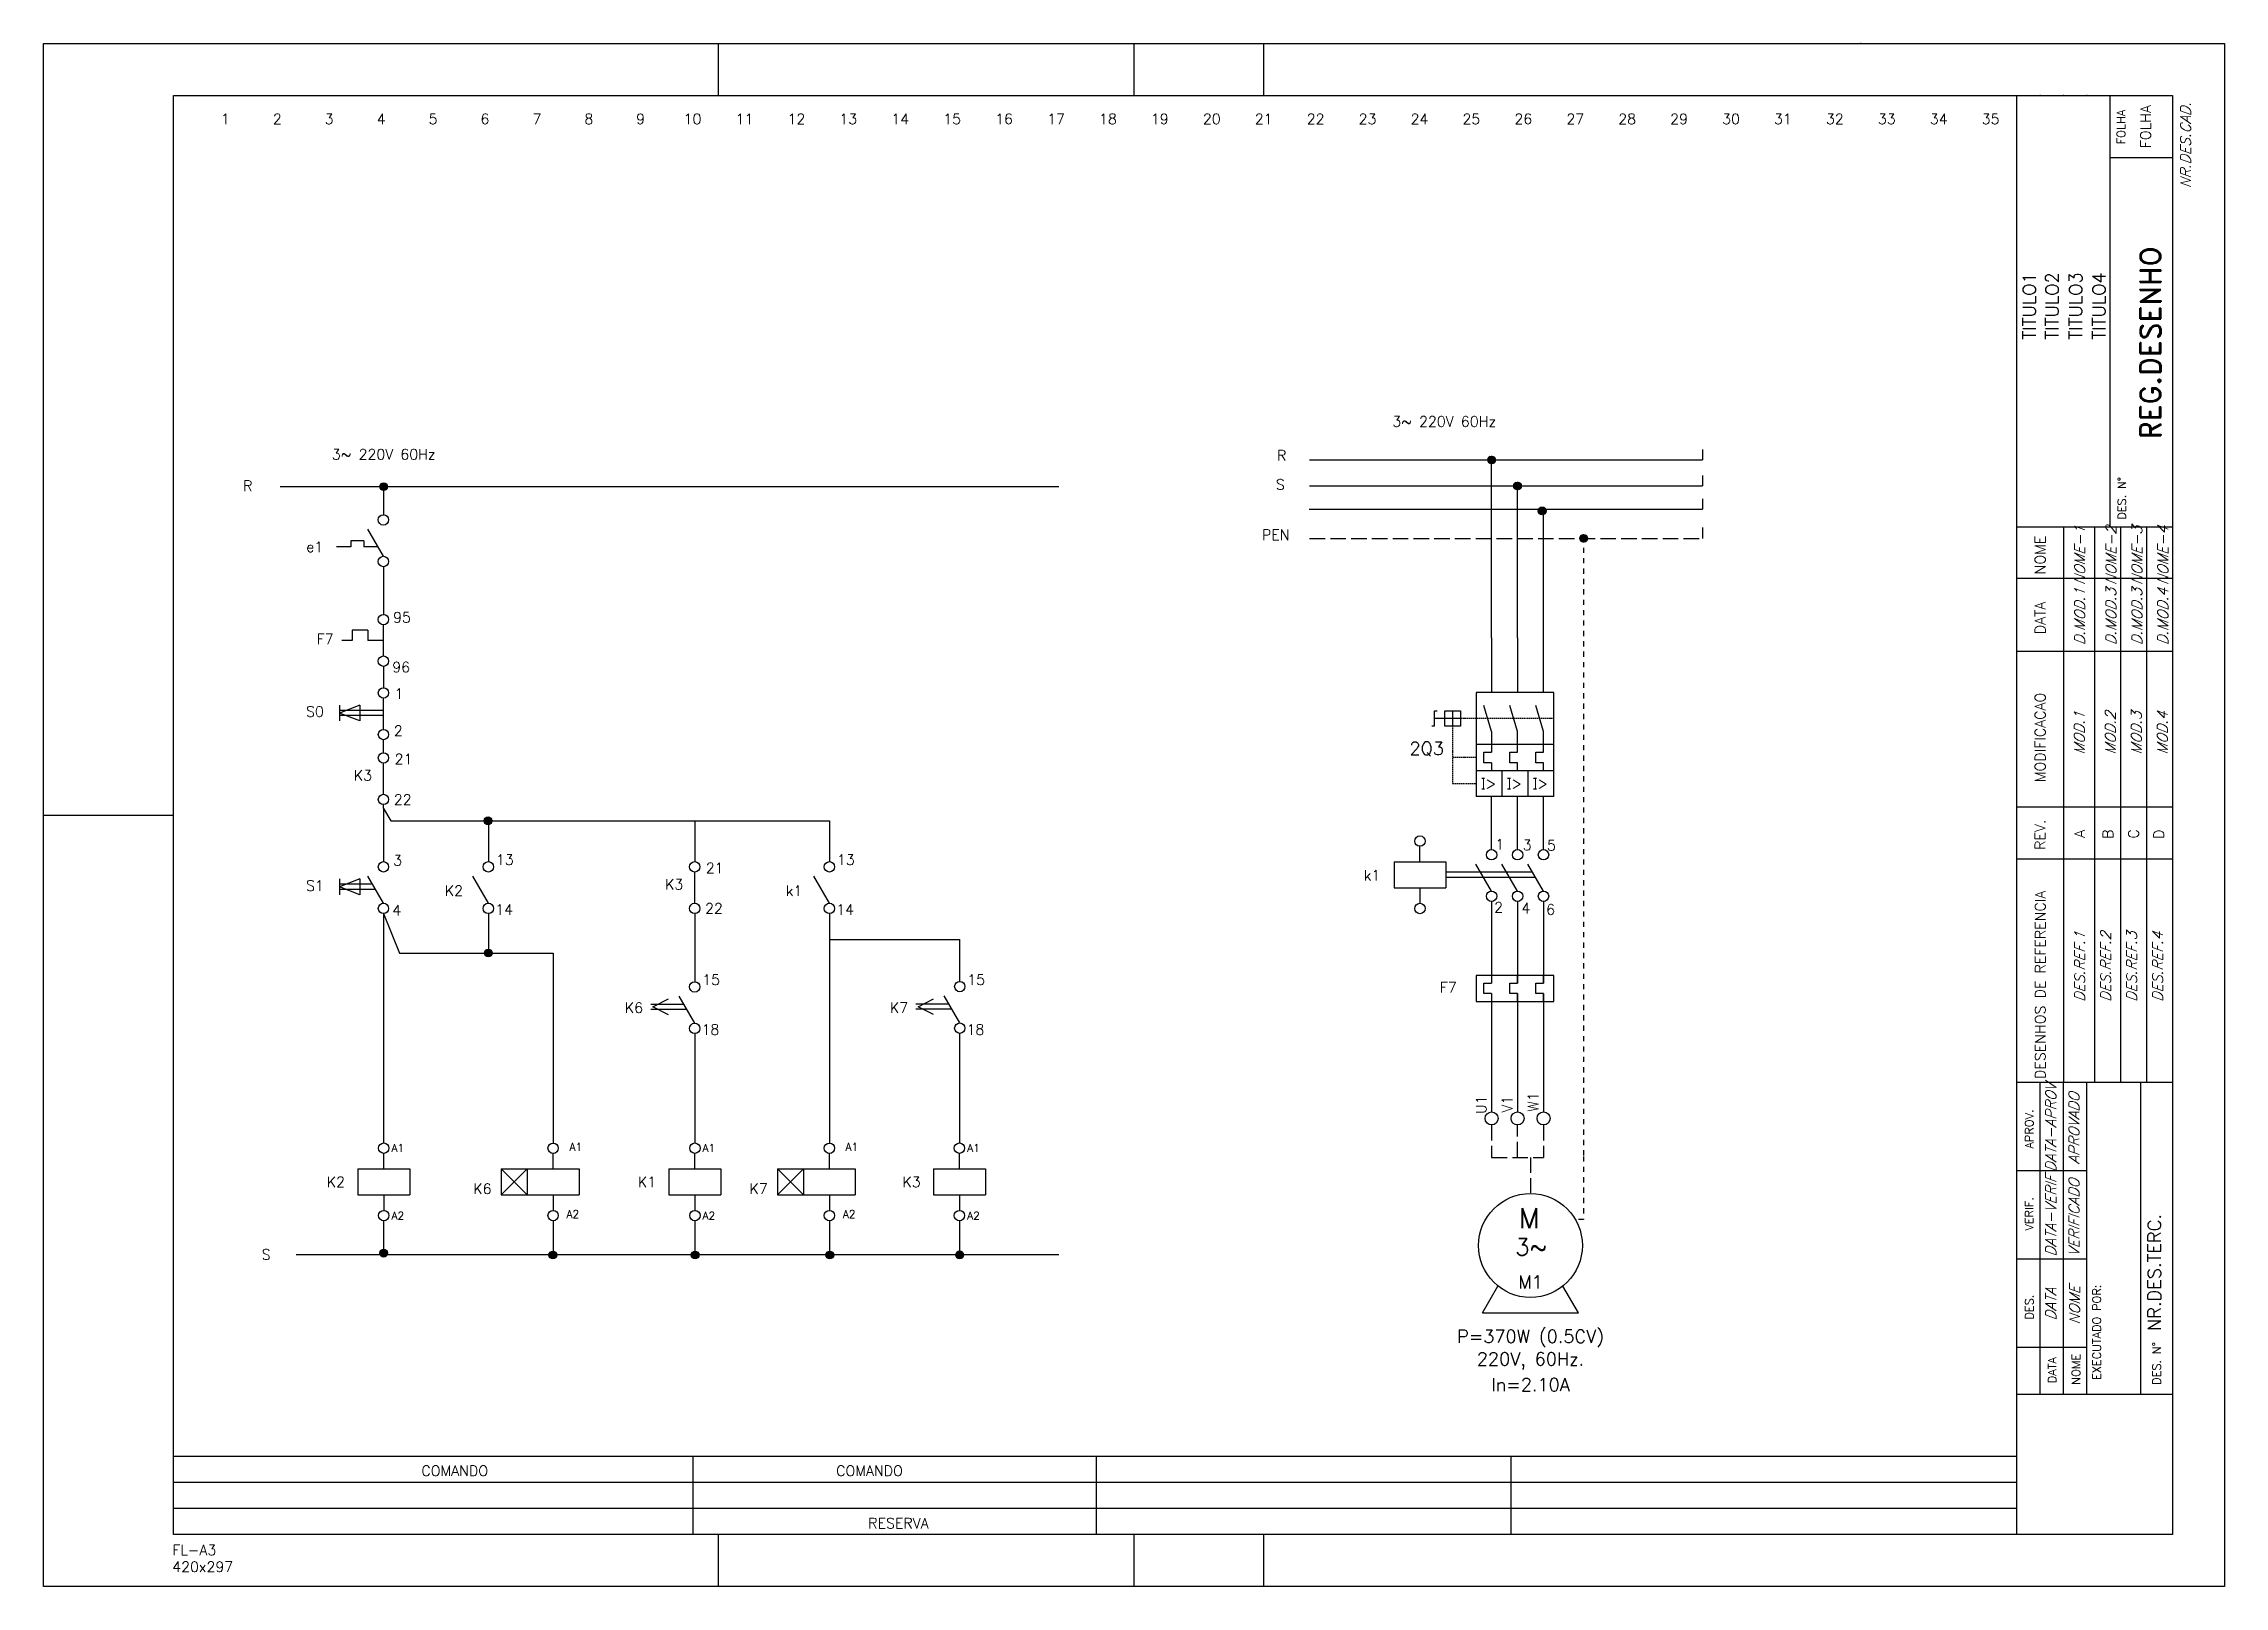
# Model space of a CAD drawing. Extents: x 0 to 420, y 5 to 302.
import ezdxf
from ezdxf.enums import TextEntityAlignment as Align

# ---------------------------------------------------------------- set-up
doc = ezdxf.new("R2010")
doc.units = 0
doc.header["$MEASUREMENT"] = 0
for name, pattern in [('HIDDEN', [0.375, 0.25, -0.125]), ('HIDDEN1', [2, 1, -1]), ('HIDDEN2', [4, 3, -1])]:
    doc.linetypes.add(name, pattern=pattern)
doc.layers.get('0').update_dxf_attribs({"color": 1, "linetype": 'CONTINUOUS'})
for name, color, linetype in [('BORNES', 1, 'CONTINUOUS'), ('CARIMBO', 7, 'CONTINUOUS'), ('CON', 1, 'CONTINUOUS'), ('DES', 7, 'CONTINUOUS'), ('FORCA', 1, 'CONTINUOUS'), ('GERAL', 1, 'CONTINUOUS'), ('HIDDEN1', 3, 'HIDDEN1'), ('SIM', 1, 'CONTINUOUS'), ('TEXTO', 6, 'CONTINUOUS'), ('WIDTH', 4, 'CONTINUOUS')]:
    doc.layers.add(name, color=color, linetype=linetype)
doc.styles.add('ROMAND', font='romand')
doc.styles.add('ROMANS', font='romans')

# ---------------------------------------------------------------- blocks, each defined once
blk = doc.blocks.new('*X6')
at = {"color": 0}
for p, q in [((55.16, -82.02), (55.88, -81.3)), ((55.17, -82.19), (56.04, -81.31)), ((55.2, -81.81), (55.66, -81.34)), ((55.21, -82.32), (56.18, -81.35)), ((55.27, -82.44), (56.3, -81.41)), ((55.34, -82.54), (56.4, -81.49)), ((55.43, -82.63), (56.49, -81.58)), ((55.54, -82.7), (56.56, -81.68)), ((55.66, -82.76), (56.61, -81.8)), ((55.8, -82.79), (56.65, -81.94)), ((55.97, -82.8), (56.65, -82.12)), ((56.21, -82.73), (56.59, -82.36))]:
    blk.add_line(p, q, dxfattribs=at)
blk = doc.blocks.new('CE')
at = {"layer": 'SIM'}
blk.add_circle((0, 0), 0.75, dxfattribs=at)
blk.add_blockref('*X6', (-55.91, 82.05), dxfattribs=at)
blk = doc.blocks.new('CNA')
at = {"layer": 'CON', "color": 4, "linetype": 'Continuous'}
blk.add_line((0, 2.01), (-3.01, 7.19), dxfattribs=at)
at = {"layer": 'CON', "linetype": 'Continuous'}
for centre in [(0, 9), (0, 1)]:
    blk.add_circle(centre, 1, dxfattribs=at)
at = {"color": 6, "style": 'ROMANS'}
for tag, p in [('CONTATO1', (1.46, 8.31)), ('CONTATO2', (1.46, 0.3))]:
    blk.add_attdef(tag, p, '', height=1.5, dxfattribs=at)
blk.add_attdef('POSICAO', text='', height=2, dxfattribs=at).set_placement((-3.19, 4.16), align=Align.RIGHT)
blk = doc.blocks.new('ME')
at = {"layer": 'SIM'}
for p, q in [((-6.9, -22.72), (-3.92, -17.54)), ((11.59, -22.72), (8.6, -17.54)), ((-6.9, -22.72), (11.59, -22.72))]:
    blk.add_line(p, q, dxfattribs=at)
blk.add_circle((2.34, -9.74), 10, dxfattribs=at)
at = {"layer": 'TEXTO', "style": 'ROMANS'}
for tag, p in [('POTENCIA', (2.33, -5.97)), ('TENSAO', (2.1, -10.35)), ('CORRENTE', (2.33, -14.73))]:
    blk.add_attdef(tag, text='', height=2, dxfattribs=at).set_placement(p, align=Align.CENTER)
blk = doc.blocks.new('CATE')
at = {"layer": 'CON'}
for p, q in [((-2.09, 5.63), (-8.47, 5.63)), ((-1.52, 4.63), (-8.47, 4.63)), ((-8.03, 5.14), (-5.05, 6.68)), ((-5.05, 3.61), (-8.03, 5.14))]:
    blk.add_line(p, q, dxfattribs=at)
at = {"layer": 'CON', "color": 4}
blk.add_line((0, 2.01), (-3, 7.2), dxfattribs=at)
at = {"layer": 'CON'}
for centre in [(0, 9), (0, 1)]:
    blk.add_circle(centre, 1, dxfattribs=at)
at = {"color": 6, "style": 'ROMANS'}
for tag, p in [('CONTATO1', (1.46, 8.31)), ('CONTATO2', (1.46, 0.3))]:
    blk.add_attdef(tag, p, '', height=1.5, dxfattribs=at)
blk.add_attdef('POSICAO', text='', height=2, dxfattribs=at).set_placement((-9.14, 4.16), align=Align.RIGHT)

msp = doc.modelspace()

# ---------------------------------------------------------------- linework, layer by layer
at = {"color": 2}
for p, q in [((319.52, 223.85), (319.52, 221.85)), ((319.52, 218.85), (319.52, 216.85)), ((319.52, 214.36), (319.52, 212.36)), ((319.48, 208.75), (319.48, 206.75)), ((319.52, 208.85), (319.52, 206.85))]:
    msp.add_line(p, q, dxfattribs=at)
at = {"linetype": 'Continuous'}
for p in [(384.5, 292), (389, 292), (393.5, 292)]:
    msp.add_point(p, dxfattribs=at)
at = {"layer": 'BORNES', "color": 1}
for centre in [(278.87, 95.08), (283.87, 95.08), (283.87, 95.08), (288.87, 95.08), (288.87, 95.08)]:
    msp.add_circle(centre, 1.25, dxfattribs=at)
at = {"layer": 'CARIMBO', "color": 4}
for p, q in [((380, 15), (380, 292)), ((398, 209), (398, 292)), ((398, 280.08), (410, 280.08)), ((380, 209), (410, 209)), ((389, 209), (389, 102)), ((410, 199), (380, 199)), ((410, 185), (380, 185)), ((410, 185), (380, 185)), ((410, 155), (380, 155)), ((410, 145), (380, 145)), ((410, 102), (380, 102)), ((384.5, 42), (384.5, 102)), ((393.5, 42), (393.5, 102)), ((403.9, 42), (403.9, 102)), ((380, 42), (410, 42))]:
    msp.add_line(p, q, dxfattribs=at)
at = {"layer": 'CARIMBO', "color": 7}
for p, q in [((395, 209), (395, 102)), ((400, 209), (400, 102)), ((405, 209), (405, 102)), ((389, 42), (389, 102))]:
    msp.add_line(p, q, dxfattribs=at)
at = {"layer": 'CON'}
for p, q in [((61.65, 206.29), (59.15, 206.29)), ((59.15, 206.29), (59.15, 205.11)), ((61.65, 206.29), (61.65, 205.11)), ((59.15, 205.11), (56.43, 205.11)), ((64.39, 205.11), (61.65, 205.11)), ((57, 174.65), (57, 171.62)), ((60.93, 174.65), (57, 173.13)), ((65.45, 173.63), (57, 173.63)), ((60.93, 171.62), (57, 173.13)), ((65.45, 172.63), (57, 172.63)), ((60.93, 174.65), (60.93, 171.62)), ((265.08, 144.49), (265.08, 147.48)), ((260.08, 144.49), (270.08, 144.49)), ((260.08, 144.49), (260.08, 139.49)), ((270.08, 144.49), (270.08, 139.49)), ((57, 141.18), (57, 138.15)), ((60.93, 141.18), (57, 139.67)), ((63.35, 140.16), (57, 140.16)), ((60.93, 138.15), (57, 139.67)), ((63.93, 139.16), (57, 139.16)), ((60.93, 141.18), (60.93, 138.15)), ((260.08, 139.49), (270.08, 139.49)), ((265.08, 139.49), (265.08, 136.5)), ((286.77, 142.49), (270.08, 142.49)), ((287.33, 141.49), (270.08, 141.49))]:
    msp.add_line(p, q, dxfattribs=at)
at = {"layer": 'CON', "color": 4}
for p, q in [((65.43, 203.3), (62.43, 208.5)), ((65.45, 169.96), (65.45, 175.96)), ((65.45, 157.46), (65.45, 163.46)), ((278.86, 138.86), (275.86, 144.04)), ((65.45, 136.53), (62.44, 141.72)), ((85.65, 136.53), (82.64, 141.72)), ((125.39, 136.52), (125.39, 142.5)), ((151.33, 136.53), (148.32, 141.72))]:
    msp.add_line(p, q, dxfattribs=at)
at = {"layer": 'CON'}
for centre in [(65.43, 210.3), (65.43, 202.3), (65.45, 176.99), (65.45, 168.99), (65.45, 164.49), (65.45, 156.49), (265.08, 148.48), (65.45, 143.52), (85.65, 143.52), (125.39, 143.52), (151.33, 143.52), (278.87, 145.85), (278.87, 137.85), (65.45, 135.52), (85.65, 135.52), (125.39, 135.52), (151.33, 135.52), (265.08, 135.5)]:
    msp.add_circle(centre, 1, dxfattribs=at)
at = {"layer": 'DES'}
for p, q in [((0, 5), (0, 302)), ((0, 5), (0, 302)), ((0, 302), (420, 302)), ((130, 292), (130, 302)), ((210, 292), (210, 302)), ((235, 292), (235, 302)), ((420, 302), (420, 5)), ((195.53, 216.7), (45.56, 216.7)), ((65.47, 216.7), (65.47, 211.3)), ((243.82, 216.85), (319.52, 216.85)), ((243.74, 212.36), (319.52, 212.36)), ((288.87, 177.09), (288.87, 212.36)), ((65.47, 201.31), (65.47, 192.18)), ((65.47, 192.18), (65.47, 192.11)), ((278.87, 187.58), (278.87, 177.09)), ((283.87, 187.58), (283.87, 177.09)), ((65.47, 182.18), (65.47, 177.99)), ((65.45, 165.49), (65.45, 167.99)), ((65.47, 154.74), (65.47, 155.49)), ((288.87, 146.85), (288.87, 157.07)), ((0, 153.5), (25, 153.5)), ((65.47, 154.74), (66.84, 152.36)), ((65.47, 154.74), (65.47, 144.52)), ((66.84, 152.36), (85.65, 152.36)), ((85.6, 152.38), (125.39, 152.38)), ((85.65, 152.36), (85.65, 144.52)), ((125.39, 152.38), (125.39, 144.52)), ((125.39, 152.38), (151.33, 152.38)), ((151.33, 152.38), (151.33, 144.52)), ((65.47, 134.52), (65.47, 90.35)), ((65.47, 134.52), (68.51, 126.92)), ((85.65, 134.52), (85.65, 126.92)), ((125.39, 134.52), (125.39, 121.42)), ((151.33, 134.52), (151.33, 90.35)), ((288.87, 136.85), (288.87, 121.12)), ((68.51, 126.92), (85.65, 126.92)), ((85.65, 126.92), (98.13, 126.92)), ((98.13, 126.92), (98.13, 91.67)), ((151.33, 129.54), (176.42, 129.54)), ((176.42, 129.54), (176.42, 121.42)), ((278.91, 127.94), (278.87, 127.94)), ((288.87, 119.12), (288.87, 96.33)), ((125.39, 111.43), (125.39, 90.35)), ((176.42, 111.42), (176.42, 90.35)), ((98.13, 91.67), (98.13, 90.35)), ((151.33, 91.67), (151.33, 90.35)), ((65.47, 75.37), (65.47, 69.12)), ((98.13, 75.37), (98.13, 68.81)), ((125.39, 75.37), (125.39, 68.81)), ((151.33, 75.37), (151.33, 68.81)), ((176.42, 75.37), (176.42, 68.81)), ((195.53, 68.81), (48.62, 68.81)), ((380, 30), (25, 30)), ((125.06, 30), (125.06, 15)), ((202.71, 30), (202.71, 15)), ((282.6, 30), (282.6, 15)), ((380, 25), (25, 25)), ((380, 20), (25, 20)), ((130, 5), (130, 15)), ((210, 5), (210, 15)), ((235, 5), (235, 15)), ((420, 5), (0, 5))]:
    msp.add_line(p, q, dxfattribs=at)
at = {"layer": 'DES', "color": 7}
for p, q in [((243.82, 221.85), (319.52, 221.85)), ((278.87, 187.58), (278.87, 221.85)), ((283.87, 187.58), (283.87, 216.85)), ((278.87, 146.85), (278.87, 157.07)), ((283.87, 146.84), (283.87, 157.07)), ((278.87, 136.85), (278.87, 121.12)), ((283.87, 136.85), (283.87, 121.12)), ((278.87, 119.12), (278.87, 96.33)), ((283.87, 119.12), (283.87, 96.33))]:
    msp.add_line(p, q, dxfattribs=at)
at = {"layer": 'DES', "color": 1}
for p, q in [((290.87, 177.07), (275.87, 177.07)), ((275.87, 177.07), (275.87, 157.07)), ((290.87, 157.07), (290.87, 177.07)), ((267.87, 170.57), (267.87, 173.57)), ((267.87, 173.57), (268.37, 173.57)), ((269.87, 173.57), (272.87, 173.57)), ((269.87, 170.57), (269.87, 173.57)), ((271.37, 173.57), (271.37, 170.57)), ((272.87, 173.57), (272.87, 170.57)), ((267.87, 170.57), (267.37, 170.57)), ((269.87, 172.07), (267.87, 172.07)), ((272.87, 172.07), (269.87, 172.07)), ((272.87, 170.57), (269.87, 170.57)), ((278.87, 169.57), (278.87, 165.57)), ((283.87, 165.57), (283.87, 169.57)), ((288.87, 165.57), (288.87, 169.57)), ((290.87, 167.07), (275.87, 167.07)), ((277.37, 165.57), (278.87, 165.57)), ((277.37, 163.57), (277.37, 165.57)), ((282.37, 163.57), (282.37, 165.57)), ((282.37, 165.57), (283.87, 165.57)), ((287.37, 163.57), (287.37, 165.57)), ((287.37, 165.57), (288.87, 165.57)), ((275.87, 162.07), (290.87, 162.07)), ((276.96, 160.58), (277.5, 160.58)), ((278.87, 163.57), (277.37, 163.57)), ((278.87, 163.57), (278.87, 162.07)), ((280.87, 162.07), (280.87, 157.07)), ((281.94, 160.58), (282.48, 160.58)), ((283.87, 163.57), (282.37, 163.57)), ((283.87, 162.07), (283.87, 163.57)), ((285.87, 162.07), (285.87, 157.07)), ((286.97, 160.58), (287.49, 160.58)), ((288.87, 163.57), (287.37, 163.57)), ((288.87, 162.07), (288.87, 163.57)), ((290.87, 157.07), (275.87, 157.07)), ((276.96, 158.56), (277.5, 158.56)), ((281.94, 158.56), (282.48, 158.56)), ((286.97, 158.56), (287.49, 158.56)), ((290.87, 122.62), (275.87, 122.62)), ((275.87, 122.62), (275.87, 117.62)), ((278.87, 122.62), (278.87, 121.12)), ((283.87, 121.12), (283.87, 122.62)), ((288.87, 121.12), (288.87, 122.62)), ((290.87, 117.62), (290.87, 122.62)), ((275.87, 117.62), (290.87, 117.62)), ((277.37, 121.12), (278.87, 121.12)), ((277.37, 119.12), (277.37, 121.12)), ((278.87, 119.12), (277.37, 119.12)), ((278.87, 119.12), (278.87, 117.62)), ((282.37, 119.12), (282.37, 121.12)), ((282.37, 121.12), (283.87, 121.12)), ((283.87, 119.12), (282.37, 119.12)), ((283.87, 117.62), (283.87, 119.12)), ((287.37, 119.12), (287.37, 121.12)), ((287.37, 121.12), (288.87, 121.12)), ((288.87, 119.12), (287.37, 119.12)), ((288.87, 117.62), (288.87, 119.12))]:
    msp.add_line(p, q, dxfattribs=at)
at = {"layer": 'DES', "color": 1, "linetype": 'HIDDEN'}
for p, q in [((271.37, 170.57), (271.37, 159.57)), ((290.87, 172.07), (272.87, 172.07)), ((275.87, 164.57), (271.37, 164.57)), ((271.37, 159.57), (275.87, 159.57))]:
    msp.add_line(p, q, dxfattribs=at)
at = {"layer": 'HIDDEN1', "color": 3, "linetype": 'HIDDEN2'}
for p, q in [((243.82, 206.75), (319.52, 206.75)), ((278.87, 93.83), (278.87, 87.58)), ((283.87, 87.58), (283.87, 93.83)), ((288.87, 93.83), (288.87, 87.58)), ((278.87, 87.58), (288.87, 87.58)), ((286.37, 87.58), (286.37, 80.78))]:
    msp.add_line(p, q, dxfattribs=at)
at = {"layer": 'HIDDEN1'}
for p, q in [((296.6, 206.95), (296.6, 87.78)), ((296.6, 87.78), (296.6, 75.61)), ((296.6, 75.61), (295.02, 75.61))]:
    msp.add_line(p, q, dxfattribs=at)
at = {"layer": 'SIM'}
for p, q in [((59.44, 189.09), (59.44, 187.09)), ((62.44, 189.09), (59.44, 189.09)), ((62.44, 189.09), (62.44, 187.09)), ((59.44, 187.09), (57.44, 187.09)), ((65.44, 187.09), (62.44, 187.09)), ((65.51, 85.36), (65.51, 88.36)), ((98.13, 85.36), (98.13, 88.39)), ((125.44, 85.36), (125.44, 88.36)), ((151.33, 85.36), (151.33, 88.39)), ((176.38, 85.36), (176.38, 88.36)), ((60.51, 85.36), (60.51, 80.36)), ((60.51, 85.36), (70.51, 85.36)), ((70.51, 85.36), (70.51, 80.36)), ((88.13, 85.36), (103.13, 85.36)), ((93.13, 85.36), (88.13, 80.36)), ((88.13, 85.36), (93.13, 80.36)), ((88.13, 85.36), (88.13, 80.36)), ((93.13, 85.36), (93.13, 80.36)), ((103.13, 85.36), (103.13, 80.36)), ((120.44, 85.36), (120.44, 80.36)), ((120.44, 85.36), (130.44, 85.36)), ((130.44, 85.36), (130.44, 80.36)), ((141.33, 85.36), (156.33, 85.36)), ((146.33, 85.36), (141.33, 80.36)), ((141.33, 85.36), (146.33, 80.36)), ((141.33, 85.36), (141.33, 80.36)), ((146.33, 85.36), (146.33, 80.36)), ((156.33, 85.36), (156.33, 80.36)), ((171.38, 85.36), (171.38, 80.36)), ((171.38, 85.36), (181.38, 85.36)), ((181.38, 85.36), (181.38, 80.36)), ((60.51, 80.36), (70.51, 80.36)), ((65.51, 80.36), (65.51, 77.37)), ((88.13, 80.36), (103.13, 80.36)), ((98.13, 80.36), (98.13, 77.37)), ((120.44, 80.36), (130.44, 80.36)), ((125.44, 80.36), (125.44, 77.37)), ((141.33, 80.36), (156.33, 80.36)), ((151.33, 80.36), (151.33, 77.37)), ((171.38, 80.36), (181.38, 80.36)), ((176.38, 80.36), (176.38, 77.37))]:
    msp.add_line(p, q, dxfattribs=at)
at = {"layer": 'SIM', "color": 4}
msp.add_line((65.44, 184.12), (65.43, 190.11), dxfattribs=at)
at = {"layer": 'SIM'}
for centre in [(65.44, 191.11), (65.44, 183.11), (65.51, 89.36), (98.13, 89.35), (125.44, 89.36), (151.33, 89.35), (176.38, 89.36), (65.51, 76.37), (98.13, 76.37), (125.44, 76.37), (151.33, 76.37), (176.38, 76.37)]:
    msp.add_circle(centre, 1, dxfattribs=at)
at = {"layer": 'TEXTO'}
msp.add_point((350, 302), dxfattribs=at)
at = {"layer": 'WIDTH'}
for p, q in [((25, 292), (410, 292)), ((25, 15), (25, 292)), ((410, 292), (410, 15)), ((125.39, 142.5), (125.39, 142.52)), ((410, 15), (25, 15))]:
    msp.add_line(p, q, dxfattribs=at)
at = {"layer": 'WIDTH', "color": 4}
for p, q in [((278.87, 169.57), (277.37, 174.57)), ((283.87, 169.57), (282.37, 174.57)), ((288.87, 169.57), (287.37, 174.57)), ((393.5, 85), (380, 85)), ((393.5, 68), (380, 68)), ((393.5, 51), (380, 51))]:
    msp.add_line(p, q, dxfattribs=at)

# ---------------------------------------------------------------- block references
for p in [(125.39, 111.41), (176.45, 111.46)]:
    msp.add_blockref('CATE', p)
at = {"layer": 'CON'}
for p in [(283.87, 136.85), (288.87, 136.85)]:
    msp.add_blockref('CNA', p, dxfattribs=at)
at = {"layer": 'FORCA'}
msp.add_blockref('ME', (284.01, 80.36), dxfattribs=at)
at = {"layer": 'GERAL'}
for p in [(278.87, 221.85), (283.87, 216.85), (288.61, 212.04), (296.6, 206.75)]:
    msp.add_blockref('CE', p, dxfattribs=at)
for p, rotation in [((65.49, 216.7), 224.9999999999997), ((85.6, 152.38), 224.9999999999996), ((85.65, 126.92), 224.9999999999997), ((65.49, 69.15), 224.9999999999997), ((98.08, 68.8), 224.9999999999997), ((125.47, 68.8), 224.9999999999996), ((151.41, 68.8), 224.9999999999996), ((176.42, 68.81), 225)]:
    msp.add_blockref('CE', p, dxfattribs=dict(at, rotation=rotation))

# ---------------------------------------------------------------- texts
at = {"color": 6, "style": 'ROMANS'}
for tag, p in [('A1', (66.97, 88.64)), ('A1', (101.25, 88.86)), ('A1', (126.9, 88.64)), ('A1', (154.45, 88.86)), ('A1', (177.84, 88.64)), ('A2', (66.97, 75.62)), ('A2', (100.73, 75.91)), ('A2', (126.9, 75.62)), ('A2', (153.94, 75.91)), ('A2', (177.84, 75.62))]:
    msp.add_attdef(tag, p, '', height=1.5, dxfattribs=at)
at = {"layer": 'CARIMBO', "color": 6, "style": 'ROMANS'}
for s, p in [('FOLHA', (400.1, 285.94)), ('DES. N%%D', (400.25, 214.46)), ('APROV.', (382.41, 93.05)), ('VERIF.', (382.4, 76.71)), ('DES.', (382.42, 58.75)), ('EXECUTADO POR:', (395.41, 53.91)), ('DES. N%%D', (406.94, 47.91)), ('DATA', (386.83, 46.62)), ('NOME', (391.42, 46.79))]:
    msp.add_text(s, height=1.6, rotation=90, dxfattribs=at).set_placement(p, align=Align.MIDDLE)
for s, p in [('MODIFICACAO', (385.52, 159.82)), ('REV.', (385.5, 146.79)), ('A', (393.13, 149.11)), ('B', (398.56, 148.88)), ('C', (403.51, 148.95)), ('D', (408.37, 148.88)), ('DESENHOS DE REFERENCIA', (385.53, 102.67))]:
    msp.add_text(s, height=2, rotation=90, dxfattribs=at).set_placement(p)
msp.add_attdef('FOLHA', text='', height=2, rotation=90, dxfattribs=at).set_placement((405.83, 286.03), align=Align.CENTER)
at = {"layer": 'CARIMBO', "color": 6, "style": 'ROMANS', "oblique": 20}
msp.add_attdef('NR.DES.CAD.', text='', height=2, rotation=90, dxfattribs=at).set_placement((413.53, 290.68), align=Align.RIGHT)
at = {"layer": 'CARIMBO', "color": 4, "style": 'ROMAND'}
msp.add_attdef('REG.DESENHO', text='', height=4, rotation=90, dxfattribs=at).set_placement((407.75, 244.4), align=Align.CENTER)
at = {"layer": 'CARIMBO', "color": 1, "style": 'ROMANS'}
for tag, p in [('TITULO1', (383.66, 251.49)), ('TITULO2', (388.08, 251.49)), ('TITULO3', (392.6, 251.49)), ('TITULO4', (397.09, 251.49))]:
    msp.add_attdef(tag, text='', height=2.5, rotation=90, dxfattribs=at).set_placement(p, align=Align.CENTER)
at = {"layer": 'CARIMBO', "color": 6, "style": 'ROMANS', "oblique": 20}
for tag, p in [('MOD.1', (393.06, 169.27)), ('MOD.2', (399.06, 169.27)), ('MOD.3', (404.06, 169.27)), ('MOD.4', (409.06, 169.27)), ('DES.REF.1', (393.15, 124.26)), ('DES.REF.2', (398.15, 124.26)), ('DES.REF.3', (403.15, 124.26)), ('DES.REF.4', (408.15, 124.26)), ('DATA-APROV', (387.58, 93.28)), ('APROVADO', (392.04, 93.15)), ('DATA-VERIF', (387.58, 76.33)), ('VERIFICADO', (392.04, 75.99)), ('NOME', (392.14, 59.13)), ('DATA', (387.58, 59.31))]:
    msp.add_attdef(tag, text='', height=2, rotation=90, dxfattribs=at).set_placement(p, align=Align.CENTER)
at = {"layer": 'CARIMBO', "color": 1, "style": 'ROMANS'}
msp.add_attdef('NR.DES.TERC.', (407.75, 54.19), '', height=2.5, rotation=90, dxfattribs=at)
at = {"layer": 'DES', "color": 1, "style": 'ROMANS'}
for p in [(278.37, 159.57), (283.37, 159.57), (288.37, 159.57)]:
    msp.add_text('I>', height=2, dxfattribs=at).set_placement(p, align=Align.MIDDLE)
at = {"layer": 'TEXTO', "style": 'ROMANS'}
for s, p in [('1', (35, 287.5)), ('2', (45, 287.5)), ('3', (55, 287.5)), ('4', (65, 287.5)), ('5', (75, 287.5)), ('6', (85, 287.5)), ('7', (95, 287.5)), ('8', (105, 287.5)), ('9', (114.98, 287.5)), ('10', (124.98, 287.5)), ('11', (134.98, 287.5)), ('12', (144.98, 287.5)), ('13', (154.98, 287.5)), ('14', (164.98, 287.5)), ('15', (174.98, 287.5)), ('16', (184.98, 287.5)), ('17', (194.98, 287.5)), ('18', (204.98, 287.5)), ('19', (214.98, 287.5)), ('20', (224.98, 287.5)), ('21', (234.98, 287.5)), ('22', (244.98, 287.5)), ('23', (254.98, 287.5)), ('24', (264.98, 287.5)), ('25', (274.98, 287.5)), ('26', (284.98, 287.5)), ('27', (294.98, 287.5)), ('28', (304.98, 287.5)), ('29', (314.98, 287.5)), ('30', (324.98, 287.5)), ('31', (334.98, 287.5)), ('32', (344.98, 287.5)), ('33', (354.98, 287.5)), ('34', (364.98, 287.5)), ('35', (374.98, 287.5))]:
    msp.add_text(s, height=2, dxfattribs=at).set_placement(p, align=Align.MIDDLE)
for s, p in [('3~ 220V 60Hz', (269.74, 228.26)), ('3~ 220V 60Hz', (65.5, 221.93)), ('R', (39.33, 215.87)), ('e1', (52.21, 204.12)), ('F7', (54.22, 186.37)), ('S', (42.86, 67.9)), ('COMANDO', (79.18, 26.26)), ('COMANDO', (159.06, 26.26)), ('RESERVA', (164.64, 16.16))]:
    msp.add_text(s, height=2, dxfattribs=at).set_placement(p, align=Align.CENTER)
at = {"layer": 'TEXTO', "color": 6, "style": 'ROMANS'}
for s, height, p in [('R', 2, (237.55, 221.72)), ('S', 2, (237.31, 216.14)), ('PEN', 2, (234.64, 206.44)), ('2Q3', 2.5, (263.05, 165.06)), ('1', 2, (279.59, 146.85)), ('3', 2, (284.87, 146.73)), ('5', 2, (289.54, 146.65)), ('k1', 2, (254.26, 140.91)), ('2', 2, (279.37, 134.73)), ('4', 2, (284.62, 134.56)), ('6', 2, (289.38, 134.31)), ('F7', 2, (268.89, 119.33)), ('M', 3.9, (284.12, 73.93)), ('3~', 3.25, (283.4, 68.71))]:
    msp.add_text(s, height=height, dxfattribs=at).set_placement(p)
for s, p in [('NOME', (385.52, 199.81)), ('DATA', (385.52, 188.31))]:
    msp.add_text(s, height=2, rotation=90, dxfattribs=at).set_placement(p)
at = {"layer": 'TEXTO', "style": 'ROMANS'}
for s, p in [('95', (67.29, 190.56)), ('96', (67.15, 180.97)), ('1', (67.59, 175.87)), ('S0', (50.54, 172.42)), ('2', (67.45, 168.71)), ('21', (67.59, 163.27)), ('K3', (59.74, 160.12)), ('22', (67.45, 155.47)), ('3', (67.31, 143.75)), ('13', (87.11, 143.89)), ('21', (127.53, 142.3)), ('13', (152.79, 143.89)), ('S1', (50.54, 138.89)), ('K2', (77.27, 137.92)), ('K3', (119.68, 139.15)), ('k1', (142.95, 137.92)), ('4', (67.16, 134.16)), ('14', (86.97, 134.3)), ('22', (127.39, 134.51)), ('14', (152.65, 134.3)), ('15', (126.85, 120.79)), ('15', (177.88, 120.79)), ('K6', (111.94, 115.4)), ('K7', (162.99, 115.41)), ('18', (126.71, 111.2)), ('18', (177.73, 111.2)), ('K2', (54.53, 81.87)), ('K6', (82.74, 80.55)), ('K1', (114.46, 81.87)), ('K7', (135.94, 80.55)), ('K3', (165.4, 81.87)), ('FL-A3', (24.77, 11)), ('420x297', (24.77, 7.77))]:
    msp.add_text(s, height=2, dxfattribs=at).set_placement(p)
at = {"layer": 'TEXTO', "color": 6, "linetype": 'Continuous', "style": 'ROMANS'}
for s, p in [('U1', (277.87, 95.93)), ('V1', (282.87, 96.2)), ('W1', (287.88, 96.36))]:
    msp.add_text(s, height=2, rotation=90, dxfattribs=at).set_placement(p)
at = {"layer": 'TEXTO', "color": 6, "style": 'ROMANS'}
for s, p in [('M1', (286.37, 63.58)), ('P=370W (0.5CV)', (286.37, 52.95)), ('220V, 60Hz.', (286.37, 48.4)), ('In=2.10A', (286.37, 43.85))]:
    msp.add_text(s, height=2.5, dxfattribs=at).set_placement(p, align=Align.MIDDLE)
at = {"layer": 'TEXTO', "color": 6, "style": 'ROMANS', "oblique": 20}
for tag, p in [('NOME-1', (393.15, 203.44)), ('NOME-2', (399.15, 203.44)), ('NOME-3', (404.15, 203.44)), ('NOME-4', (409.15, 203.44)), ('D.MOD.3', (399.15, 191.69)), ('D.MOD.3', (404.15, 191.69)), ('D.MOD.1', (393.15, 191.69)), ('D.MOD.4', (409.15, 191.69))]:
    msp.add_attdef(tag, text='', height=2, rotation=90, dxfattribs=at).set_placement(p, align=Align.CENTER)

doc.saveas('drawing.dxf')
